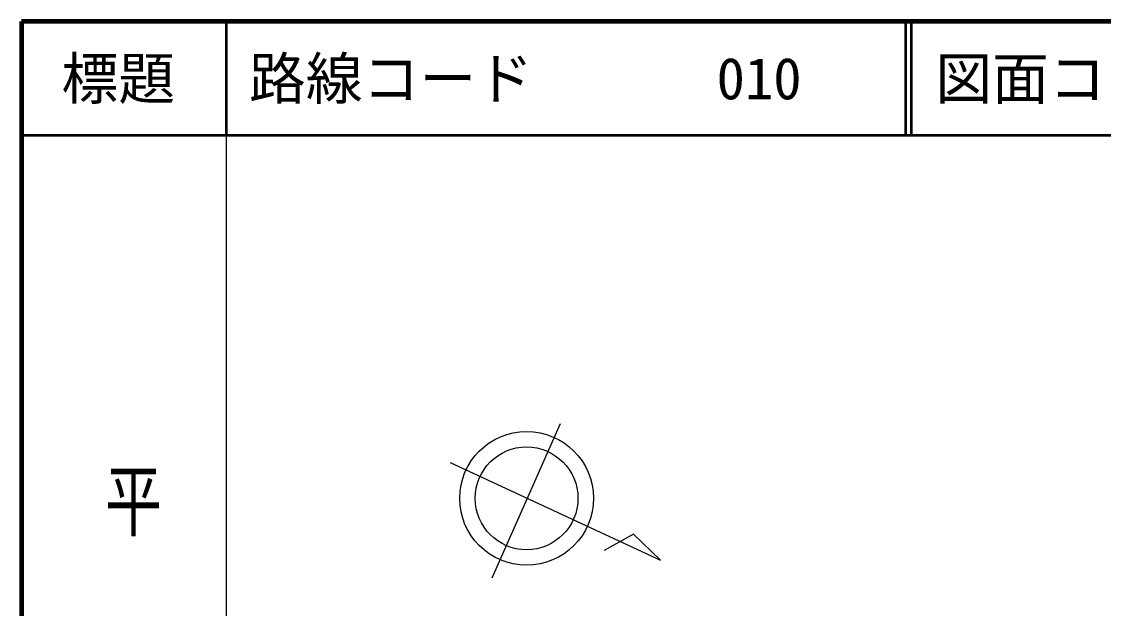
# Model space of a CAD drawing. Units: millimetres, scale not verified. Extents: x 40000 to 680000, y 20000 to 380000.
# Drawn here: x 40000 to 135172, y 328394 to 380000 of the extents above; entities that cross this region are included whole.
import ezdxf
from ezdxf.enums import TextEntityAlignment as Align

# ---------------------------------------------------------------- set-up
doc = ezdxf.new("R2010")
doc.units = ezdxf.units.MM
doc.header["$LTSCALE"] = 1000
for name, color, linetype, lineweight in [('M-BMK-SRVR', 3, 'Continuous', 25), ('M-TTL', 2, 'Continuous', 140), ('M-TTL-BAND', 7, 'Continuous', 25), ('M-TTL-LINE', 7, 'Continuous', 50)]:
    doc.layers.add(name, color=color, linetype=linetype, lineweight=lineweight)
doc.layers.add('M-TTL-TXT', color=7, linetype='Continuous')
doc.styles.add('@ＭＳ ゴシック', font='')
doc.styles.add('ＭＳ ゴシック', font='')
doc.styles.get('@ＭＳ ゴシック').set_extended_font_data('@MS Gothic')
doc.styles.get('ＭＳ ゴシック').set_extended_font_data('MS Gothic')

msp = doc.modelspace()

# ---------------------------------------------------------------- linework, layer by layer
at = {"layer": 'M-BMK-SRVR'}
for p, q in [((87374, 344620), (81358, 331050)), ((77712, 341215), (96222, 332634)), ((93839, 334907), (91242, 333486)), ((96222, 332634), (93839, 334907))]:
    msp.add_line(p, q, dxfattribs=at)
for radius in [5885, 4520]:
    msp.add_circle((84428, 338072), radius, dxfattribs=at)
at = {"layer": 'M-TTL'}
for p, q in [((40000, 380000), (40000, 20000)), ((680000, 380000), (40000, 380000))]:
    msp.add_line(p, q, dxfattribs=at)
at = {"layer": 'M-TTL-BAND'}
msp.add_line((58000, 370000), (58000, 20000), dxfattribs=at)
at = {"layer": 'M-TTL-LINE'}
for p, q in [((58000, 380000), (58000, 370000)), ((117750, 380000), (117750, 370000)), ((118250, 380000), (118250, 370000)), ((40000, 370000), (680000, 370000))]:
    msp.add_line(p, q, dxfattribs=at)

# ---------------------------------------------------------------- texts
at = {"layer": 'M-TTL-BAND', "style": '@ＭＳ ゴシック', "width": 1.4}
msp.add_text('平  面  図', height=3666, rotation=270, dxfattribs=at).set_placement((49777, 306475), align=Align.MIDDLE_RIGHT)
at = {"layer": 'M-TTL-TXT', "style": 'ＭＳ ゴシック'}
msp.add_text('標題', height=3666, dxfattribs=at).set_placement((48500, 375000), align=Align.MIDDLE_CENTER)
for s, p in [('路線コード', (60000, 375000)), ('図面コード', (120380, 375000)), ('010', (101142, 375000))]:
    msp.add_text(s, height=3666, dxfattribs=at).set_placement(p, align=Align.MIDDLE_LEFT)

doc.saveas('drawing.dxf')
